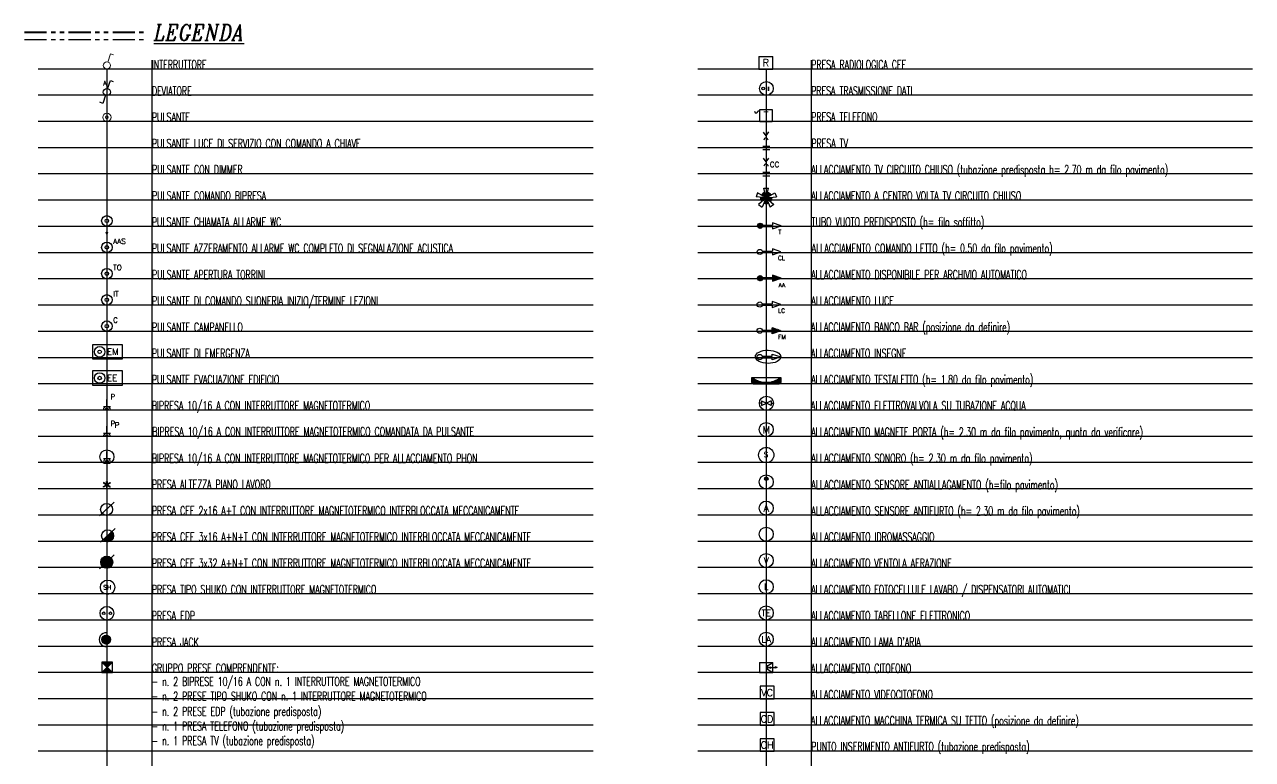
# Model space of a CAD drawing. Extents: x 102 to 7323, y -205 to 4128.
# Drawn here: x 102 to 3584, y 2046 to 4128 of the extents above; entities that cross this region are included whole.
import ezdxf
from ezdxf.enums import TextEntityAlignment as Align

# ---------------------------------------------------------------- set-up
doc = ezdxf.new("R2010")
doc.units = 0
doc.header["$LTSCALE"] = 100
doc.header["$MEASUREMENT"] = 0
doc.linetypes.add('DASHED', pattern=[0.75, 0.5, -0.25])
doc.linetypes.add('PHANTOM2', pattern=[1.25, 0.625, -0.125, 0.125, -0.125, 0.125, -0.125])
doc.layers.get('0').update_dxf_attribs({"linetype": 'CONTINUOUS'})
for name, color, linetype in [('EM', 4, 'CONTINUOUS'), ('EMERGENZA', 4, 'CONTINUOUS'), ('FM', 240, 'CONTINUOUS'), ('GRIGLIA', 3, 'CONTINUOUS'), ('LC', 3, 'CONTINUOUS'), ('PDF _LC', 2, 'CONTINUOUS'), ('R', 2, 'CONTINUOUS'), ('SCRITTE', 7, 'CONTINUOUS'), ('SCRITTE1', 90, 'CONTINUOUS'), ('SER', 204, 'CONTINUOUS'), ('SERVIZI', 204, 'CONTINUOUS'), ('TESTI', 7, 'CONTINUOUS')]:
    doc.layers.add(name, color=color, linetype=linetype)
doc.styles.add('1', font='SIMPLEX', dxfattribs={"width": 0.65})
doc.styles.add('3', font='ITALIC', dxfattribs={"width": 0.85})
doc.styles.add('ROMANS', font='romans')

# ---------------------------------------------------------------- blocks, each defined once
blk = doc.blocks.new('C')
blk.add_circle((0, 0), 20)
at = {"style": 'ROMANS'}
blk.add_attdef('S', text='', height=18, dxfattribs=at).set_placement((0, 0), align=Align.MIDDLE_CENTER)
blk = doc.blocks.new('F2')
for p, q in [((-2, -7.1), (-2, -35.5)), ((2, -7.1), (2, -35.5)), ((-8.4, -35.5), (-2, -35.5)), ((0, -60.1), (-8.4, -35.5)), ((8.4, -35.5), (0, -60.1)), ((2, -35.5), (8.4, -35.5))]:
    blk.add_line(p, q)
blk.add_circle((0, 0), 7.36)
at = {"color": 7, "style": 'ROMANS'}
for tag, p in [('FM', (10.6, -39.2)), ('LC', (10.6, -53.6))]:
    blk.add_attdef(tag, p, '', height=12.1, dxfattribs=at)
blk = doc.blocks.new('Cee2')
at = {"color": 190}
for p, q in [((-20.1, -18.4), (21.5, 20.4)), ((-17, 0.9), (0.3, 17)), ((-16.9, -1.8), (2.9, 16.7)), ((-16.5, 4.1), (-2.9, 16.7)), ((-16.5, -4.1), (5.2, 16.2)), ((-15.8, -6.2), (7.3, 15.4)), ((-14.9, -8.1), (9.1, 14.3)), ((-14.7, 8.5), (-7.4, 15.3)), ((-13.8, -9.9), (10.8, 13.1)), ((-11.2, -12.8), (13.6, 10.3)), ((-9.6, -14.1), (14.7, 8.6)), ((-7.8, -15.1), (15.6, 6.7)), ((-5.8, -16), (16.3, 4.7)), ((-3.5, -16.6), (16.8, 2.4)), ((-1, -17), (17, -0.2)), ((2.1, -16.9), (16.7, -3.2)), ((6.1, -15.9), (15.4, -7.1))]:
    blk.add_line(p, q, dxfattribs=at)
blk.add_circle((0, 0), 17, dxfattribs=at)
blk = doc.blocks.new('Bi')
for p, q in [((-10, 0), (10, 0)), ((0, 0), (0, 20))]:
    blk.add_line(p, q)
blk.add_circle((-0.3, 4.7), 20.1)
for radius in [10, 5]:
    blk.add_arc((0, -10), radius, 0, 180)
blk = doc.blocks.new('PEM')
for p, q in [((65, 20), (-20, 20)), ((-20, 20), (-20, -20)), ((65, -20), (65, 20)), ((-20, -20), (65, -20))]:
    blk.add_line(p, q)
for radius in [15, 5]:
    blk.add_circle((0, 0), radius)
at = {"style": 'ROMANS'}
blk.add_attdef('EE', (20.6, -8.9), '', height=18, dxfattribs=at)
blk = doc.blocks.new('*X25')
at = {"color": 0}
for p, q in [((11.83, 122.85), (11.93, 122.95)), ((11.88, 122.71), (12.11, 122.95)), ((11.92, 122.58), (12.12, 122.79)), ((11.97, 122.45), (12.03, 122.52))]:
    blk.add_line(p, q, dxfattribs=at)
blk = doc.blocks.new('ALWC')
for p, q in [((-2.1, -32.3), (1.8, -32.3)), ((-0.1, -37.9), (-2.1, -32.3)), ((1.8, -32.3), (-0.1, -37.9)), ((0, -14.8), (0, -32.5))]:
    blk.add_line(p, q)
for radius in [15, 5]:
    blk.add_circle((0, 0), radius)
at = {"xscale": 10, "yscale": 10, "zscale": 10}
blk.add_blockref('*X25', (-120, -1261.8), dxfattribs=at)
blk = doc.blocks.new('*U131')
for p, q in [((-10, 0), (10, 0)), ((0, 0), (0, 20))]:
    blk.add_line(p, q)
for radius in [10, 5]:
    blk.add_arc((0, -10), radius, 0, 180)
at = {"layer": 'SCRITTE', "style": 'ROMANS'}
blk.add_text('P', height=15, dxfattribs=at).set_placement((10.1, 20))
blk = doc.blocks.new('CEE')
at = {"color": 164}
blk.add_line((-20.1, -18.4), (21.5, 20.4), dxfattribs=at)
blk.add_circle((0, 0), 17, dxfattribs=at)
blk = doc.blocks.new('CEE1')
at = {"color": 1}
for p, q in [((-20.1, -18.4), (21.5, 20.4)), ((-11.2, -12.8), (13.6, 10.3)), ((-9.6, -14.1), (14.7, 8.6)), ((-7.8, -15.1), (15.6, 6.7)), ((-5.8, -16), (16.3, 4.7)), ((-3.5, -16.6), (16.8, 2.4)), ((-1, -17), (17, -0.2)), ((2.1, -16.9), (16.7, -3.2)), ((6.1, -15.9), (15.4, -7.1))]:
    blk.add_line(p, q, dxfattribs=at)
blk.add_circle((0, 0), 17, dxfattribs=at)
blk = doc.blocks.new('SHHU')
blk.add_circle((0, 0), 20.5)
at = {"style": 'ROMANS'}
blk.add_text('SH', height=12.75, dxfattribs=at).set_placement((-12.7, -6.4))
blk = doc.blocks.new('QPRE')
for p, q in [((15, -15), (-15, 15)), ((15, 15), (-15, -15)), ((0.7, 0.7), (-13.6, 15)), ((1.4, 1.4), (-12.2, 15)), ((2.1, 2.1), (-10.8, 15)), ((2.8, 2.8), (-9.3, 15)), ((3.5, 3.5), (-7.9, 15)), ((4.2, 4.2), (-6.5, 15)), ((4.9, 4.9), (-5.1, 15)), ((5.7, 5.7), (-3.7, 15)), ((6.4, 6.4), (-2.3, 15)), ((7.1, 7.1), (-0.9, 15)), ((7.8, 7.8), (0.6, 15)), ((8.5, 8.5), (2, 15)), ((9.2, 9.2), (3.4, 15)), ((9.9, 9.9), (4.8, 15)), ((10.6, 10.6), (6.2, 15)), ((11.3, 11.3), (7.6, 15)), ((12, 12), (9, 15)), ((12.7, 12.7), (10.5, 15)), ((13.4, 13.4), (11.9, 15)), ((14.1, 14.1), (13.3, 15)), ((0.7, -0.7), (-13.6, -15)), ((1.4, -1.4), (-12.2, -15)), ((2.1, -2.1), (-10.8, -15)), ((2.8, -2.8), (-9.3, -15)), ((3.5, -3.5), (-7.9, -15)), ((4.2, -4.2), (-6.5, -15)), ((4.9, -4.9), (-5.1, -15)), ((5.7, -5.7), (-3.7, -15)), ((6.4, -6.4), (-2.3, -15)), ((7.1, -7.1), (-0.9, -15)), ((7.8, -7.8), (0.6, -15)), ((8.5, -8.5), (2, -15)), ((9.2, -9.2), (3.4, -15)), ((9.9, -9.9), (4.8, -15)), ((10.6, -10.6), (6.2, -15)), ((11.3, -11.3), (7.6, -15)), ((12, -12), (9, -15)), ((12.7, -12.7), (10.5, -15)), ((13.4, -13.4), (11.9, -15)), ((14.1, -14.1), (13.3, -15))]:
    blk.add_line(p, q)
blk.add_lwpolyline([(-15, -15), (15, -15), (15, 15), (-15, 15)], close=True)
blk = doc.blocks.new('S')
at = {"layer": 'SERVIZI'}
for p, q in [((-5.7, -3.9), (-5.7, -39.4)), ((33.6, -3.9), (-5.7, -3.9)), ((33.6, -39.4), (33.6, -3.9)), ((-5.7, -39.4), (33.6, -39.4))]:
    blk.add_line(p, q, dxfattribs=at)
at = {"layer": 'SERVIZI', "style": 'ROMANS'}
blk.add_text('CH', height=20, dxfattribs=at).set_placement((14, -31.8), align=Align.CENTER)
blk = doc.blocks.new('BTSIR')
at = {"const_width": 5}
blk.add_lwpolyline([(6, 5.2), (6, -7.5)], dxfattribs=at)
for centre, radius in [((0.1, -0.1), 19.4), ((-9.2, -0.3), 3.8)]:
    blk.add_circle(centre, radius)
blk = doc.blocks.new('*X26')
at = {"color": 0}
for p, q in [((11.5, 262.52), (11.98, 263)), ((12, 262), (11.5, 262.5)), ((11.52, 262.36), (12.14, 262.98)), ((12.16, 262.02), (11.52, 262.66)), ((11.77, 262.05), (11.55, 262.27)), ((11.57, 262.24), (12.26, 262.93)), ((12.28, 262.08), (11.58, 262.78)), ((11.6, 262.8), (11.7, 262.9)), ((11.65, 262.14), (12.36, 262.85)), ((12.37, 262.16), (11.66, 262.87)), ((11.75, 262.07), (12.43, 262.75)), ((12.44, 262.27), (11.77, 262.94)), ((11.88, 262.02), (12.48, 262.62)), ((12.49, 262.4), (11.9, 262.99)), ((12.04, 262), (12.5, 262.46)), ((12.5, 262.57), (12.07, 263))]:
    blk.add_line(p, q, dxfattribs=at)
blk = doc.blocks.new('FONO')
at = {"const_width": 2.62}
blk.add_lwpolyline([(0.3, 7), (0.3, -8)], dxfattribs=at)
for centre, radius in [((0.3, 2.8), 20), ((0.3, 12), 5)]:
    blk.add_circle(centre, radius)
at = {"xscale": 10, "yscale": 10, "zscale": 10}
blk.add_blockref('*X26', (-119.7, -2613), dxfattribs=at)
blk = doc.blocks.new('BLELT')
for p, q in [((-13.7, 0), (-20.4, 0)), ((-13.7, 6.9), (0, 0)), ((-13.7, 6.9), (-13.7, -6.9)), ((-13.7, -6.9), (0, 0)), ((-0.4, 6.6), (-0.4, -7)), ((13.7, 6.9), (0, 0)), ((13.7, -6.9), (0, 0)), ((13, 0), (19.6, 0)), ((13.7, 6.9), (13.7, -6.9))]:
    blk.add_line(p, q)
blk.add_circle((0, 0), 20)
blk = doc.blocks.new('SON')
blk.add_circle((0, 0), 21.7)
at = {"style": 'ROMANS'}
blk.add_text('S', height=15, dxfattribs=at).set_placement((-7.1, -6.3))
blk = doc.blocks.new('BLM')
blk.add_circle((0, 0), 20)
at = {"style": 'ROMANS'}
blk.add_text('M', height=20, dxfattribs=at).set_placement((0, -10.8), align=Align.CENTER)
blk = doc.blocks.new('AF')
blk.add_circle((-1.2, 0.8), 20)
at = {"style": 'ROMANS'}
blk.add_text('A', height=20, dxfattribs=at).set_placement((-1.2, -10), align=Align.CENTER)
blk = doc.blocks.new('TVCC')
for p, q in [((-0.2, 29.1), (-8, 39.7)), ((-0.2, 29.1), (7.6, 40)), ((0, 40), (0, 0)), ((-10, 0), (10, 0)), ((10, -5), (-10, -5)), ((-10, -10), (10, -10))]:
    blk.add_line(p, q)
blk.add_arc((-0.6, 16.8), 6, 359.8932, 176.7344)
at = {"layer": 'SCRITTE', "style": 'ROMANS'}
blk.add_text('CC', height=15, dxfattribs=at).set_placement((9.9, 14.3))
blk = doc.blocks.new('TV')
for p, q in [((-0.2, 29.1), (-8, 39.7)), ((-0.2, 29.1), (7.6, 40)), ((0, 40), (0, 0)), ((-10, 0), (10, 0)), ((10, -5), (-10, -5)), ((-10, -10), (10, -10))]:
    blk.add_line(p, q)
blk.add_arc((-0.6, 16.8), 6, 359.8932, 176.7344)
at = {"layer": 'TESTI', "style": 'ROMANS'}
blk.add_attdef('TV', (8.9, 22.6), '', height=10, dxfattribs=at)
blk = doc.blocks.new('TEL')
for p, q in [((-17.8, 10.8), (-23.4, 10.8)), ((-17.8, 16.1), (17.2, 16.1)), ((-17.8, -18.9), (-17.8, 16.1)), ((17.2, 16.1), (17.2, -18.9)), ((17.2, -18.9), (-17.8, -18.9))]:
    blk.add_line(p, q)
blk.add_arc((-28.1, 10.7), 4.69, 176.0079, 1.1837)
at = {"style": 'ROMANS'}
blk.add_text('T', height=20, dxfattribs=at).set_placement((-0.2, -11), align=Align.CENTER)
blk = doc.blocks.new('*X98')
at = {"color": 0}
for p, q in [((745.3, 4236.4), (753.1, 4244.2)), ((745.6, 4238.9), (750.6, 4243.9)), ((745.7, 4234.5), (755, 4243.8)), ((746.4, 4233), (756.5, 4243.1)), ((747.4, 4231.7), (757.8, 4242.1)), ((748.6, 4230.7), (758.8, 4240.9)), ((750.1, 4229.9), (759.5, 4239.4)), ((751.9, 4229.5), (760, 4237.6)), ((754.3, 4229.7), (759.8, 4235.2)), ((759.8, 4235.2), (763.5, 4238.8)), ((760, 4237.6), (761.2, 4238.8)), ((761.7, 4234.8), (765.7, 4238.8)), ((764, 4234.8), (768, 4238.8)), ((766.2, 4234.8), (770.2, 4238.8)), ((768.5, 4234.8), (772.5, 4238.8)), ((770.7, 4234.8), (774.7, 4238.8)), ((772.9, 4234.8), (776.9, 4238.8)), ((775.2, 4234.8), (779.2, 4238.8)), ((777.4, 4234.8), (781.4, 4238.8)), ((779.7, 4234.8), (783.7, 4238.8)), ((781.9, 4234.8), (785.9, 4238.8)), ((784.2, 4234.8), (792.9, 4243.6)), ((786.4, 4234.8), (794.6, 4243)), ((788.2, 4243.3), (789.6, 4244.7)), ((788.2, 4241.1), (791.3, 4244.2)), ((788.2, 4234.3), (796.3, 4242.5)), ((788.2, 4232.1), (798, 4241.9)), ((788.2, 4229.8), (799.6, 4241.3)), ((789.4, 4228.9), (801.3, 4240.7)), ((792.8, 4230), (803, 4240.2)), ((796.2, 4231.2), (804.6, 4239.6)), ((799.7, 4232.4), (806.3, 4239)), ((803.1, 4233.5), (808, 4238.4)), ((806.5, 4234.7), (809.7, 4237.9)), ((809.9, 4235.9), (811.3, 4237.3))]:
    blk.add_line(p, q, dxfattribs=at)
blk = doc.blocks.new('*X79')
at = {"color": 0}
for p, q in [((6589.6, 3316.3), (6589.8, 3316.5)), ((6589.6, 3314), (6591.9, 3316.3)), ((6589.7, 3311.9), (6594, 3316.2)), ((6590.1, 3310.1), (6596, 3316)), ((6590.6, 3308.3), (6598.1, 3315.8)), ((6591.2, 3306.7), (6600.1, 3315.6)), ((6592, 3305.2), (6602.2, 3315.4)), ((6592.8, 3303.8), (6604.2, 3315.2)), ((6593.3, 3324.4), (6602.1, 3333.3)), ((6593.7, 3302.5), (6606.3, 3315)), ((6594.6, 3328), (6596.3, 3329.7)), ((6594.7, 3323.6), (6605.1, 3334.1)), ((6596.1, 3322.8), (6605.6, 3332.3)), ((6597.5, 3321.9), (6606, 3330.4)), ((6598.9, 3321.1), (6606.4, 3328.6)), ((6599.2, 3305.7), (6608.4, 3314.9)), ((6600.3, 3320.3), (6606.8, 3326.8)), ((6601.7, 3319.4), (6607.2, 3324.9)), ((6602.1, 3297.4), (6612.5, 3307.8)), ((6603.1, 3318.6), (6607.6, 3323.1)), ((6603.8, 3301.3), (6611.9, 3309.4)), ((6604.5, 3317.7), (6608.1, 3321.3)), ((6605.5, 3305.2), (6611.2, 3310.9)), ((6605.9, 3316.9), (6608.5, 3319.5)), ((6607.1, 3309.1), (6610.5, 3312.5)), ((6607.3, 3316.1), (6608.9, 3317.6)), ((6608.7, 3315.2), (6609.3, 3315.8)), ((6608.8, 3313.1), (6609.8, 3314.1)), ((6609.9, 3316.4), (6623, 3329.5)), ((6610.1, 3314.3), (6610.6, 3314.8)), ((6610.6, 3319.3), (6621.8, 3330.5)), ((6611.2, 3322.2), (6620.5, 3331.5)), ((6611.2, 3313.3), (6613.1, 3315.1)), ((6611.9, 3325.1), (6619.1, 3332.3)), ((6611.9, 3316.1), (6624.2, 3328.4)), ((6612.4, 3312.2), (6615.5, 3315.3)), ((6612.6, 3328), (6617.6, 3333.1)), ((6613.2, 3330.9), (6616, 3333.7)), ((6613.6, 3311.2), (6618, 3315.5)), ((6613.9, 3333.8), (6614.2, 3334.2)), ((6614.8, 3310.1), (6620.5, 3315.7)), ((6616, 3309.1), (6622.9, 3316)), ((6617.2, 3308), (6625.4, 3316.2)), ((6617.5, 3319.5), (6625.2, 3327.2)), ((6618.4, 3307), (6627.9, 3316.4)), ((6619.6, 3305.9), (6629.5, 3315.8)), ((6620.8, 3304.9), (6629.5, 3313.5)), ((6622, 3303.8), (6629.2, 3311)), ((6623, 3322.8), (6626.1, 3325.9)), ((6623.2, 3302.8), (6628.3, 3307.9)), ((6602.9, 3295.9), (6613.2, 3306.2)), ((6604.6, 3295.4), (6613.9, 3304.6)), ((6606.5, 3295), (6614.5, 3303.1)), ((6608.5, 3294.8), (6615.2, 3301.5)), ((6610.7, 3294.8), (6615.9, 3299.9)), ((6613.3, 3295.1), (6616.6, 3298.4)), ((6616.4, 3296), (6617.2, 3296.8)), ((6624.4, 3301.7), (6625.8, 3303.1))]:
    blk.add_line(p, q, dxfattribs=at)
blk = doc.blocks.new('BLTVS')
for p, q in [((-31, 18.5), (-35.9, 3.3)), ((0, 0), (-35.9, 3.3)), ((0, 0), (-31, 18.5)), ((0, 0), (-27.1, -23.7)), ((0, 0), (-14.2, -33.1)), ((0, 0), (-8, 35.1)), ((-8, 35.1), (8, 35.1)), ((0, 0), (8, 35.1)), ((0, 0), (31, 18.5)), ((0, 0), (35.9, 3.3)), ((0, 0), (27.1, -23.7)), ((0, 0), (14.2, -33.1)), ((31, 18.5), (35.9, 3.3)), ((-27.1, -23.7), (-14.2, -33.1)), ((27.1, -23.7), (14.2, -33.1))]:
    blk.add_line(p, q)
for start, end in [(174.8002, 221.1998), (102.8002, 149.1998), (30.8002, 77.1998), (318.8002, 5.1998), (246.8002, 293.1998)]:
    blk.add_arc((0, 0), 20, start, end)
blk.add_blockref('*X79', (-6609.5, -3314.7))
blk = doc.blocks.new('*X106')
at = {"color": 0}
for p, q in [((7567.8, 5176.8), (7575.1, 5184.1)), ((7568.1, 5174.8), (7577.1, 5183.8)), ((7568.4, 5179.6), (7572.3, 5183.5)), ((7568.7, 5173.2), (7578.7, 5183.2)), ((7569.6, 5171.9), (7580, 5182.3)), ((7570.8, 5170.8), (7581.1, 5181.1)), ((7572.2, 5170), (7581.9, 5179.7)), ((7574, 5169.5), (7582.4, 5177.9)), ((7576.2, 5169.5), (7582.4, 5175.7))]:
    blk.add_line(p, q, dxfattribs=at)
blk = doc.blocks.new('BTS13')
for centre, radius in [((0, 0.3), 19.4), ((-9.2, 0.1), 3.8), ((9.8, 0.1), 3.8)]:
    blk.add_circle(centre, radius)
blk = doc.blocks.new('DEV')
for p, q in [((1.9, 8.5), (9.6, 32)), ((9.6, 32), (17.8, 29.3)), ((-12, -32.8), (-20, -29.5)), ((-4.1, -9.4), (-12.1, -32.8))]:
    blk.add_line(p, q)
blk.add_circle((-0.4, -0.8), 10)
blk = doc.blocks.new('citofon')
at = {"layer": 'SERVIZI', "linetype": 'Continuous'}
h = blk.add_hatch(color=256, dxfattribs=at)
h.paths.add_polyline_path([(31.7, 12.5), (31.7, 16), (26.2, 14.2)])
h.paths.add_polyline_path([(44.3, 12.5), (49.8, 14.2), (44.3, 16)])
for p, q in [((0, 28.4), (38, 28.5)), ((19, 19.1), (19, 9.3)), ((22.8, 19.1), (38, 28.4)), ((22.8, 19.1), (22.8, 9.3)), ((22.8, 9.3), (38, 0)), ((26.2, 14.2), (31.7, 16)), ((26.2, 14.2), (31.7, 12.5)), ((31.7, 12.5), (31.7, 16)), ((31.7, 14.2), (44.3, 14.2)), ((49.8, 14.2), (44.3, 16)), ((44.3, 12.5), (44.3, 16)), ((49.8, 14.2), (44.3, 12.5))]:
    blk.add_line(p, q, dxfattribs=at)
at = {"layer": 'SERVIZI'}
for p, q in [((0, 28.4), (0, 0)), ((0, 0), (38, 0)), ((22.8, 19.1), (19, 19.1)), ((19, 9.3), (22.8, 9.3)), ((38, 0), (38, 28.4))]:
    blk.add_line(p, q, dxfattribs=at)
blk = doc.blocks.new('QTEST')
at = {"layer": 'EMERGENZA'}
h = blk.add_hatch(dxfattribs=at)
h.set_pattern_fill('ANSI31', color=8, style=0)
h.set_pattern_definition([(45, (-98568.41, 13656.1033), (-2.24506403, 2.24506403), [])])
h.paths.add_polyline_path([(0, 32.8), (0, 7.5), (85.7, 7.5, -0.144473)])
h.paths.add_polyline_path([(171.4, 32.8, -0.144473), (85.7, 7.5), (171.4, 7.5)])
h = blk.add_hatch(dxfattribs=at)
h.set_pattern_fill('ANSI31', color=240, scale=0.5, angle=45, style=0)
h.set_pattern_definition([(90, (-98568.41, 13656.1033), (-1.5875, 3e-16), [])])
h.paths.add_polyline_path([(27.2, 7.5), (0, 7.5), (9.5, 0), (27.2, 0)])
h.paths.add_polyline_path([(171.4, 7.5), (144.2, 7.5), (144.2, 0), (162, 0)])
for p, q in [((0, 7.5), (9.5, 0)), ((9.5, 0), (162, 0)), ((27.2, 7.5), (27.2, 0)), ((144.2, 7.5), (144.2, 0)), ((171.4, 7.5), (162, 0))]:
    blk.add_line(p, q)
blk.add_lwpolyline([(0, 32.8), (171.4, 32.8), (171.4, 7.5), (0, 7.5)], close=True)
blk.add_arc((85.7, 165.4), 157.9, 237.11668, 302.88332)
blk = doc.blocks.new('*U135')
at = {"layer": 'PDF _LC', "color": 3, "lineweight": 20}
blk.add_lwpolyline([(0.38, 1.24), (1.41, 4.43), (2.54, 4.09)], dxfattribs=at)
blk.add_circle((0, 0), 1.37, dxfattribs=at)
blk = doc.blocks.new('*U134')
at = {"layer": 'PDF _LC', "color": 3, "lineweight": 20}
for radius in [1.53, 0.519]:
    blk.add_circle((-0.68, -2.34), radius, dxfattribs=at)
blk = doc.blocks.new('PR_H_PL')
at = {"color": 1}
for p, q in [((-9.2, 6.7), (-9.2, 5)), ((-0.8, 1.7), (-9.2, 6.7)), ((-9.2, 5), (-0.8, 0)), ((-9.2, -5), (-0.8, 0)), ((-0.8, 1.7), (-0.8, 10)), ((-0.8, 10), (0.8, 10)), ((0, 0), (-0.8, 1.7)), ((-0.8, 0), (0, 0)), ((-0.8, 0), (0, 0)), ((0, 0), (-0.8, -1.7)), ((0, 0), (0.8, 1.7)), ((0.8, 0), (0, 0)), ((0.8, 0), (0, 0)), ((0, 0), (0.8, -1.7)), ((0.8, 10), (0.8, 1.7)), ((0.8, 1.7), (9.2, 6.7)), ((9.2, 5), (0.8, 0)), ((9.2, -5), (0.8, 0)), ((9.2, 6.7), (9.2, 5)), ((-0.8, -1.7), (-9.2, -6.7)), ((-9.2, -6.7), (-9.2, -5)), ((-0.8, -1.7), (-0.8, -10)), ((-0.8, -10), (0.8, -10)), ((0.8, -1.7), (9.2, -6.7)), ((0.8, -10), (0.8, -1.7)), ((9.2, -6.7), (9.2, -5))]:
    blk.add_line(p, q, dxfattribs=at)

msp = doc.modelspace()

# ---------------------------------------------------------------- linework, layer by layer
at = {"layer": 'FM'}
for p, q in [((2223.2, 3417.9), (2223.2, 3411.5)), ((2247.8, 3409.5), (2223.2, 3417.9)), ((2194.8, 3411.5), (2223.2, 3411.5)), ((2194.8, 3407.5), (2223.2, 3407.5)), ((2223.2, 3401.1), (2247.8, 3409.5)), ((2223.2, 3407.5), (2223.2, 3401.1)), ((2193.7, 3262.8), (2222.1, 3262.8)), ((2193.7, 3258.8), (2222.1, 3258.8)), ((2222.1, 3269.2), (2246.7, 3260.8)), ((2222.1, 3262.8), (2222.1, 3269.2)), ((2223.5, 3268.7), (2222.1, 3268.2)), ((2246.7, 3260.8), (2222.1, 3252.4)), ((2222.1, 3252.4), (2222.1, 3258.8))]:
    msp.add_line(p, q, dxfattribs=at)
for centre in [(2187.7, 3409.5), (2186.6, 3260.8)]:
    msp.add_circle(centre, 7.36, dxfattribs=at)
at = {"layer": 'GRIGLIA'}
for p, q in [((463.2, 4027.5), (463.2, 61.1)), ((2332.7, 4027.5), (2332.7, -87.6)), ((1714.2, 4002.4), (141.3, 4002.4)), ((335.7, 4002.4), (335.7, 61.1)), ((3583.7, 4002.4), (2010.8, 4002.4)), ((2205.2, 4002.4), (2205.2, -87.6)), ((1714.2, 3928.1), (141.3, 3928.1)), ((3583.7, 3928.1), (2010.8, 3928.1)), ((1714.2, 3853.7), (141.3, 3853.7)), ((3583.7, 3853.7), (2010.8, 3853.7)), ((1714.2, 3779.3), (141.3, 3779.3)), ((3583.7, 3779.3), (2010.8, 3779.3)), ((1714.2, 3705), (141.3, 3705)), ((3583.7, 3705), (2010.8, 3705)), ((1714.2, 3630.6), (141.3, 3630.6)), ((3583.7, 3630.6), (2010.8, 3630.6)), ((1714.2, 3556.2), (141.3, 3556.2)), ((3583.7, 3556.2), (2010.8, 3556.2)), ((1714.2, 3481.9), (141.3, 3481.9)), ((3583.7, 3481.9), (2010.8, 3481.9)), ((1714.2, 3407.5), (141.3, 3407.5)), ((3583.7, 3407.5), (2010.8, 3407.5)), ((1714.2, 3333.1), (141.3, 3333.1)), ((3583.7, 3333.1), (2010.8, 3333.1)), ((1714.2, 3258.8), (141.3, 3258.8)), ((3583.7, 3258.8), (2010.8, 3258.8)), ((1714.2, 3184.4), (141.3, 3184.4)), ((3583.7, 3184.4), (2010.8, 3184.4)), ((1714.2, 3110.1), (141.3, 3110.1)), ((3583.7, 3110.1), (2010.8, 3110.1)), ((1714.2, 3035.7), (141.3, 3035.7)), ((3583.7, 3035.7), (2010.8, 3035.7)), ((1714.2, 2961.3), (141.3, 2961.3)), ((3583.7, 2961.3), (2010.8, 2961.3)), ((1714.2, 2887), (141.3, 2887)), ((3583.7, 2887), (2010.8, 2887)), ((1714.2, 2812.6), (141.3, 2812.6)), ((3583.7, 2812.6), (2010.8, 2812.6)), ((1714.2, 2738.2), (141.3, 2738.2)), ((3583.7, 2738.2), (2010.8, 2738.2)), ((1714.2, 2663.9), (141.3, 2663.9)), ((3583.7, 2663.9), (2010.8, 2663.9)), ((1714.2, 2589.5), (141.3, 2589.5)), ((3583.7, 2589.5), (2010.8, 2589.5)), ((1714.2, 2515.1), (141.3, 2515.1)), ((3583.7, 2515.1), (2010.8, 2515.1)), ((1714.2, 2440.8), (141.3, 2440.8)), ((3583.7, 2440.8), (2010.8, 2440.8)), ((1714.2, 2366.4), (141.3, 2366.4)), ((3583.7, 2366.4), (2010.8, 2366.4)), ((1714.2, 2292), (141.3, 2292)), ((3583.7, 2292), (2010.8, 2292)), ((1714.2, 2217.7), (141.3, 2217.7)), ((3583.7, 2217.7), (2010.8, 2217.7)), ((1714.2, 2143.3), (141.3, 2143.3)), ((3583.7, 2143.3), (2010.8, 2143.3)), ((1714.2, 2068.9), (141.3, 2068.9)), ((3583.7, 2068.9), (2010.8, 2068.9))]:
    msp.add_line(p, q, dxfattribs=at)
at = {"layer": 'LC'}
for p, q in [((2246.7, 3335.1), (2222.1, 3343.5)), ((2222.1, 3343.5), (2222.1, 3337.1)), ((2193.7, 3337.1), (2222.1, 3337.1)), ((2193.7, 3333.1), (2222.1, 3333.1)), ((2222.1, 3326.7), (2246.7, 3335.1)), ((2222.1, 3333.1), (2222.1, 3326.7))]:
    msp.add_line(p, q, dxfattribs=at)
msp.add_circle((2186.6, 3335.1), 7.36, dxfattribs=at)
msp.add_ellipse((2210.5, 3186.9), major_axis=(-36.1, 0.5), ratio=0.518365, dxfattribs=at)
at = {"layer": 'R'}
for p, q in [((2245.1, 3261.3), (2221.8, 3253.3)), ((2225, 3268.2), (2222.1, 3267.2)), ((2226.6, 3267.7), (2222.1, 3266.1)), ((2228.1, 3267.1), (2222.1, 3265.1)), ((2229.7, 3266.6), (2222.1, 3264)), ((2231.2, 3266.1), (2222.1, 3262.9)), ((2232.8, 3265.5), (2222.1, 3261.9)), ((2234.3, 3265), (2222.1, 3260.8)), ((2235.8, 3264.5), (2222.1, 3259.8)), ((2237.4, 3264), (2222.1, 3258.7)), ((2238.9, 3263.4), (2222.1, 3257.7)), ((2240.5, 3262.9), (2222.1, 3256.6)), ((2242, 3262.4), (2222.1, 3255.5)), ((2243.6, 3261.8), (2222.1, 3254.5))]:
    msp.add_line(p, q, dxfattribs=at)
at = {"layer": 'SCRITTE', "color": 146, "linetype": 'PHANTOM2'}
for points in [[(102.3, 4108.3), (439.7, 4108.3)], [(102.3, 4106.3), (439.7, 4106.3)], [(102.3, 4086.3), (439.7, 4086.3)]]:
    msp.add_lwpolyline(points, dxfattribs=at)
at = {"layer": 'SER'}
for p, q in [((2194.8, 3560.2), (2223.2, 3560.2)), ((2194.8, 3556.2), (2223.2, 3556.2)), ((2247.8, 3558.2), (2223.2, 3566.6)), ((2223.2, 3566.6), (2223.2, 3560.2)), ((2223.2, 3549.8), (2247.8, 3558.2)), ((2223.2, 3556.2), (2223.2, 3549.8)), ((2194, 3486.1), (2222.5, 3486.1)), ((2194, 3482.1), (2222.5, 3482.1)), ((2247, 3484.1), (2222.5, 3492.5)), ((2222.5, 3492.5), (2222.5, 3486.1)), ((2222.5, 3475.7), (2247, 3484.1)), ((2222.5, 3482.1), (2222.5, 3475.7))]:
    msp.add_line(p, q, dxfattribs=at)
for centre, radius in [((2187.7, 3558.2), 7.36), ((335.7, 3497), 15), ((335.7, 3497), 5), ((2187, 3484.1), 7.36), ((335.7, 3422.6), 15), ((335.7, 3422.6), 5), ((335.7, 3348.2), 15), ((335.7, 3348.2), 5), ((335.7, 3273.9), 15), ((335.7, 3273.9), 5), ((2205.2, 2684.2), 20)]:
    msp.add_circle(centre, radius, dxfattribs=at)
at = {"layer": 'SERVIZI'}
for p, q in [((2184.4, 4038), (2184.4, 4002.4)), ((2184.4, 4038), (2223.7, 4038)), ((2223.7, 4002.4), (2223.7, 4038)), ((2184.4, 4002.4), (2223.7, 4002.4)), ((321.4, 2385.9), (336.9, 2397.2)), ((321.4, 2384.6), (338.2, 2396.8)), ((321.5, 2387.3), (335.5, 2397.5)), ((321.5, 2383.3), (339.3, 2396.3)), ((321.8, 2382.2), (340.3, 2395.7)), ((321.9, 2389), (333.9, 2397.7)), ((322.1, 2381.1), (341.3, 2395)), ((322.6, 2390.8), (331.9, 2397.5)), ((322.6, 2380.1), (342.1, 2394.3)), ((323.1, 2379.1), (342.9, 2393.5)), ((323.7, 2378.2), (343.5, 2392.6)), ((324.3, 2393.3), (328.9, 2396.7)), ((324.3, 2377.4), (344.1, 2391.7)), ((325.1, 2376.6), (344.7, 2390.8)), ((325.9, 2375.8), (345.1, 2389.8)), ((326.8, 2375.2), (345.5, 2388.7)), ((327.8, 2374.6), (345.7, 2387.6)), ((328.9, 2374), (346, 2386.4)), ((330.2, 2373.6), (345.9, 2385)), ((331.6, 2373.3), (345.8, 2383.6)), ((333.2, 2373.1), (345.4, 2382)), ((333.4, 2373.2), (345.4, 2382)), ((335.2, 2373.2), (344.7, 2380.2)), ((337.9, 2373.9), (343.2, 2377.7)), ((2187.9, 2253.2), (2187.9, 2217.7)), ((2227.2, 2253.2), (2187.9, 2253.2)), ((2227.2, 2217.7), (2227.2, 2253.2)), ((2187.9, 2217.7), (2227.2, 2217.7)), ((2227.2, 2178.9), (2187.9, 2178.9)), ((2187.9, 2178.9), (2187.9, 2143.3)), ((2227.2, 2143.3), (2227.2, 2178.9)), ((2187.9, 2143.3), (2227.2, 2143.3))]:
    msp.add_line(p, q, dxfattribs=at)
msp.add_circle((333.6, 2385.4), 12.3, dxfattribs=at)
msp.add_arc((333.5, 2385.4), 19.5, 83.6097, 276.3903, dxfattribs=at)

# ---------------------------------------------------------------- block references
at = {"color": 3}
for name, p, xscale, yscale, zscale in [('*U135', (335.7, 4012.5), 7.351930164822151, 7.351930164822151, 7.351930164822151), ('*U134', (340.9, 3883.6), 7.713369645779991, 7.713369645779991, 7.713369645779991)]:
    msp.add_blockref(name, p, dxfattribs=dict(at, xscale=xscale, yscale=yscale, zscale=zscale))
at = {"color": 1}
msp.add_blockref('PR_H_PL', (335.7, 2824), dxfattribs=at)
at = {"layer": 'EM'}
for p, values in [((315.2, 3201.1), {'EE': 'EM'}), ((315.2, 3201.1), {'EE': 'EM'}), ((315.2, 3126.8), {'EE': 'EE'})]:
    msp.add_blockref('PEM', p, dxfattribs=at).add_auto_attribs(values)
for name, p in [('BLM', (2205.2, 2980.8)), ('Cee2', (335.2, 2604.9)), ('Cee2', (335.2, 2604.9))]:
    msp.add_blockref(name, p, dxfattribs=at)
at = {"layer": 'FM'}
for name, p in [('*X98', (1435.1, -827.3)), ('*U131', (335.7, 3046.2)), ('*U131', (335.7, 2970.2)), ('Bi', (336, 2898.6)), ('CEE', (335, 2754.5)), ('CEE1', (337.7, 2680)), ('SHHU', (337.7, 2533.7)), ('QPRE', (336.5, 2307))]:
    msp.add_blockref(name, p, dxfattribs=at)
at = {"layer": 'LC', "linetype": 'DASHED'}
ref = msp.add_blockref('DEV', (336, 3938), dxfattribs=at)
ref.add_attrib('A', 'A', (325.1, 3955.8), dxfattribs={"layer": 'TESTI', "height": 13, "style": 'ROMANS'})
at = {"layer": 'LC', "rotation": 90}
msp.add_blockref('F2', (2186.6, 3186.4), dxfattribs=at)
at = {"layer": 'LC', "xscale": 0.4800000000046567, "yscale": 0.5600000000005823, "zscale": 0.8}
msp.add_blockref('QTEST', (2164.1, 3110.1), dxfattribs=at)
at = {"layer": 'SER'}
for name, p in [('BTSIR', (2205.5, 3947.6)), ('TV', (2205.2, 3784.1)), ('*X106', (-5387.4, -1618.5)), ('BLELT', (2205.6, 3055.4)), ('S', (2193.6, 2108.4))]:
    msp.add_blockref(name, p, dxfattribs=at)
at = {"layer": 'SER', "xscale": 0.8000000000001818, "yscale": 0.8000000000001818, "zscale": 0.8000000000001818}
msp.add_blockref('BLTVS', (2205.2, 3637.2), dxfattribs=at)
at = {"layer": 'SER'}
for p, values in [((2205.2, 2609.6), {'S': 'V'}), ((2205.2, 2535.1), {'S': 'L'}), ((2205.2, 2461), {'S': 'TE'}), ((2205.2, 2386.4), {'S': 'LA'})]:
    msp.add_blockref('C', p, dxfattribs=at).add_auto_attribs(values)
at = {"layer": 'SERVIZI'}
for name, p in [('TEL', (2204.7, 3872)), ('TVCC', (2205.3, 3710)), ('ALWC', (335.7, 3572.1)), ('SON', (2205.2, 2908.6)), ('FONO', (2204.9, 2829.4)), ('AF', (2206.4, 2757.3)), ('BTS13', (335.8, 2459.9))]:
    msp.add_blockref(name, p, dxfattribs=at)
at = {"layer": 'SERVIZI', "linetype": 'Continuous', "rotation": 0.0416316553173011}
msp.add_blockref('citofon', (2186.2, 2292), dxfattribs=at)

# ---------------------------------------------------------------- texts
at = {"layer": 'SCRITTE', "style": '1', "width": 0.65}
for s, p in [('INTERRUTTORE', (463.2, 4002.5)), ('PRESA RADIOLOGICA CEE', (2332.7, 4002.5)), ('DEVIATORE', (463.4, 3927.8)), ('PRESA TRASMISSIONE DATI ', (2332.6, 3928.2)), ('PULSANTE', (463.2, 3853.6)), ('PRESA TELEFONO  ', (2332.7, 3854.2)), ('PULSANTE LUCE DI SERVIZIO CON COMANDO A CHIAVE', (463.2, 3779)), ('PRESA TV ', (2333.1, 3779.3)), ('PULSANTE CON DIMMER', (463.6, 3705.1)), ('ALLACCIAMENTO TV CIRCUITO CHIUSO (tubazione predisposta h= 2.70 m da filo pavimento)', (2332.8, 3705)), ('PULSANTE COMANDO BIPRESA', (463.6, 3630.8)), ('ALLACCIAMENTO A CENTRO VOLTA TV CIRCUITO CHIUSO', (2332.7, 3630.6)), ('TUBO VUOTO PREDISPOSTO (h= filo soffitto) ', (2333.8, 3556.7)), ('PULSANTE CHIAMATA ALLARME WC', (463.2, 3556.5)), ('PULSANTE AZZERAMENTO ALLARME WC COMPLETO DI SEGNALAZIONE ACUSTICA', (463.2, 3482.1)), ('ALLACCIAMENTO COMANDO LETTO (h= 0.50 da filo pavimento)', (2334, 3482.1)), ('PULSANTE APERTURA TORRINI', (463.5, 3407.4)), ('ALLACCIAMENTO DISPONIBILE PER ARCHIVIO AUTOMATICO', (2332.8, 3407.4)), ('PULSANTE DI COMANDO SUONERIA INIZIO/TERMINE LEZIONI', (463.5, 3332.9)), ('ALLACCIAMENTO LUCE', (2333, 3333.1)), ('PULSANTE CAMPANELLO', (463.5, 3258.5)), ('ALLACCIAMENTO BANCO BAR (posizione da definire)', (2332.4, 3258.8)), ('PULSANTE DI EMERGENZA ', (463.2, 3184.5)), ('ALLACCIAMENTO INSEGNE', (2332.4, 3184.4)), ('PULSANTE EVACUAZIONE EDIFICIO', (463.2, 3110.2)), ('ALLACCIAMENTO TESTALETTO (h= 1.80 da filo pavimento)', (2332.8, 3110.1)), ('BIPRESA 10/16 A CON INTERRUTTORE MAGNETOTERMICO ', (463.2, 3036.1)), ('ALLACCIAMENTO ELETTROVALVOLA SU TUBAZIONE ACQUA', (2332.2, 3035.9)), ('BIPRESA 10/16 A CON INTERRUTTORE MAGNETOTERMICO COMANDATA DA PULSANTE', (464.4, 2962.5)), ('ALLACCIAMENTO MAGNETE PORTA (h= 2.30 m da filo pavimento, quota da verificare)', (2332.6, 2961.3)), ('BIPRESA 10/16 A CON INTERRUTTORE MAGNETOTERMICO PER ALLACCIAMENTO PHON ', (463.2, 2886.9)), ('ALLACCIAMENTO SONORO (h= 2.30 m da filo pavimento)', (2333.2, 2887.1)), ('PRESA ALTEZZA PIANO LAVORO', (463.2, 2813)), ('ALLACCIAMENTO SENSORE ANTIALLAGAMENTO (h=filo pavimento)', (2333.2, 2811.9)), ('PRESA CEE 2x16 A+T CON INTERRUTTORE MAGNETOTERMICO INTERBLOCCATA MECCANICAMENTE', (463.2, 2738.4)), ('ALLACCIAMENTO SENSORE ANTIFURTO (h= 2.30 m da filo pavimento)', (2333.2, 2737.6)), ('PRESA CEE 3x16 A+N+T CON INTERRUTTORE MAGNETOTERMICO INTERBLOCCATA MECCANICAMENTE', (463.2, 2663.9)), ('ALLACCIAMENTO IDROMASSAGGIO', (2333.2, 2664.1)), ('PRESA CEE 3x32 A+N+T CON INTERRUTTORE MAGNETOTERMICO INTERBLOCCATA MECCANICAMENTE', (463.2, 2589.6)), ('ALLACCIAMENTO VENTOLA AERAZIONE', (2332.7, 2589.5)), ('ALLACCIAMENTO FOTOCELLULE LAVABO / DISPENSATORI AUTOMATICI', (2332.7, 2514.9)), ('PRESA TIPO SHUKO CON INTERRUTTORE MAGNETOTERMICO', (463.2, 2515.2)), ('PRESA EDP', (463.1, 2440.9)), ('ALLACCIAMENTO TABELLONE ELETTRONICO', (2332.7, 2440.8)), ('PRESA JACK', (463.2, 2365.9)), ("ALLACCIAMENTO LAMA D'ARIA ", (2332.7, 2366.4)), ('GRUPPO PRESE COMPRENDENTE:', (463.2, 2292.2)), ('ALLACCIAMENTO CITOFONO', (2332.4, 2291.7)), ('- n. 2 BIPRESE 10/16 A CON n. 1 INTERRUTTORE MAGNETOTERMICO', (463.2, 2254.3)), ('- n. 2 PRESE TIPO SHUKO CON n. 1 INTERRUTTORE MAGNETOTERMICO', (463.2, 2212.8)), ('ALLACCIAMENTO VIDEOCITOFONO', (2332.4, 2217.4)), ('- n. 2 PRESE EDP (tubazione predisposta)', (463.2, 2169.4)), ('ALLACCIAMENTO MACCHINA TERMICA SU TETTO (posizione da definire)', (2332.2, 2143.7)), ('- n. 1 PRESA TELEFONO (tubazione predisposta)', (463.2, 2127.9)), ('- n. 1 PRESA TV (tubazione predisposta)', (463.2, 2086.4)), ('PUNTO INSERIMENTO ANTIFURTO (tubazione predisposta)', (2332.7, 2070.1))]:
    msp.add_text(s, height=25, dxfattribs=at).set_placement(p)
at = {"layer": 'SCRITTE', "style": 'ROMANS'}
for s, height, p in [('AAS', 15, (353.4, 3506.6)), ('T', 12.1, (2239.8, 3534.6)), ('TO', 15, (353.4, 3432.3)), ('CL', 12.11, (2238.6, 3461.2)), ('AA', 12.11, (2240.3, 3383.9)), ('IT', 15, (353.4, 3357.9)), ('LC', 12.11, (2238.7, 3311.3)), ('C', 15, (353.4, 3283.5)), ('FM', 12.11, (2238.7, 3236.9)), ('P', 15, (357.8, 2986.1))]:
    msp.add_text(s, height=height, dxfattribs=at).set_placement(p)
at = {"layer": 'SCRITTE1', "style": '3', "width": 0.85}
msp.add_text('%%uLEGENDA', height=45, dxfattribs=at).set_placement((597.1, 4083.4), align=Align.CENTER)
at = {"layer": 'SER', "style": 'ROMANS'}
msp.add_text('I', height=20, dxfattribs=at).set_placement((2205.2, 2673.4), align=Align.CENTER)
at = {"layer": 'SERVIZI', "style": 'ROMANS'}
for s, p in [('R', (2204.1, 4010)), ('VC', (2207.6, 2225.3)), ('CD', (2207.6, 2150.9))]:
    msp.add_text(s, height=20, dxfattribs=at).set_placement(p, align=Align.CENTER)

doc.saveas('drawing.dxf')
